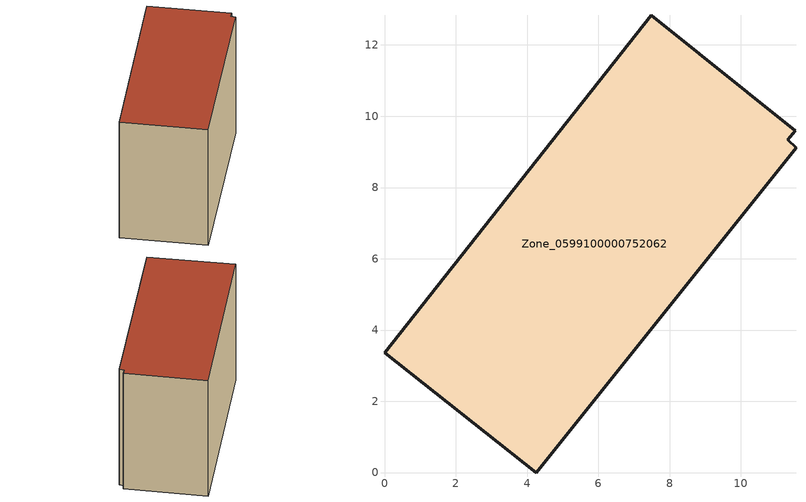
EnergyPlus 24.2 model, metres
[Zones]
Zone_0599100000752062
 floor ground (C_G): 11.53,9.6 11.31,9.34 11.55,9.11 4.26,0 0,3.37 7.48,12.83 z0.45
 wall outside (C_F): 11.53,9.6 7.48,12.83 0,3.37 4.26,0 11.55,9.11 11.31,9.34 11.53,9.6 z0.45:9.04
 roof outside (C_R): 11.31,9.34 11.53,9.6 7.48,12.83 0,3.37 4.26,0 11.55,9.11 z9.04
[BUILDING]
Pand.0599100000752062: North Axis=0; Terrain=City; Loads Convergence Tolerance Value=0.04; Temperature Convergence Tolerance Value=0.4; Solar Distribution=FullExterior; Maximum Number of Warmup Days=25; Minimum Number of Warmup Days=1
[Site:Location]
Rotterdam.The.Hague.AP_ZH_NLD Design_Conditions: Latitude=51.96; Longitude=4.45; Time Zone=1; Elevation=-4.5
[SITE:GROUNDTEMPERATURE:BUILDINGSURFACE]
18, 18, 18, 18, 18, 18, 18, 18, 18, 18, 18, 18
[MATERIAL] Thermal Absorptance=0.9; Solar Absorptance=0.7; Visible Absorptance=0.7
Name | Roughness | Thickness | Conductivity | Density | Specific Heat
G.TI.2006-2014 | MediumSmooth | 0.15 | 0.06 | 540 | 1210
F.TI.2006-2014 | Rough | 0.3 | 0.12 | 1920 | 840
R.TI.2006-2014 | MediumRough | 0.2 | 0.08 | 1500 | 1000
[CONSTRUCTION]
C_G: G.TI.2006-2014
C_F: F.TI.2006-2014
C_R: R.TI.2006-2014
[ZONE]
Zone_0599100000752062: Type=1; Multiplier=1; Ceiling Height=Autocalculate; Volume=Autocalculate; Floor Area=autocalculate; Part of Total Floor Area=Yes
[ZONEINFILTRATION:DESIGNFLOWRATE]
Infil_Zone_0599100000752062: Zone or ZoneList or Space or SpaceList=Zone_0599100000752062; Schedule=AlwaysOn; Design Flow Rate Calculation Method=Flow/Area; Flow Rate per Floor Area=0.0015; Constant Term Coefficient=1; Temperature Term Coefficient=0; Velocity Term Coefficient=0; Velocity Squared Term Coefficient=0
[HVACTEMPLATE:ZONE:IDEALLOADSAIRSYSTEM]
Zone_0599100000752062: Maximum Heating Supply Air Temperature=50; Minimum Cooling Supply Air Temperature=13; Maximum Heating Supply Air Humidity Ratio=0.0156; Minimum Cooling Supply Air Humidity Ratio=0.0077; Heating Limit=NoLimit; Cooling Limit=NoLimit; Dehumidification Control Type=ConstantSensibleHeatRatio; Cooling Sensible Heat Ratio=0.7; Dehumidification Setpoint=60; Humidification Control Type=None; Humidification Setpoint=30; Outdoor Air Method=None; Outdoor Air Flow Rate per Person=0.00944; Outdoor Air Flow Rate per Zone Floor Area=0; Outdoor Air Flow Rate per Zone=0; Demand Controlled Ventilation Type=None; Outdoor Air Economizer Type=NoEconomizer; Heat Recovery Type=None; Sensible Heat Recovery Effectiveness=0.7; Latent Heat Recovery Effectiveness=0.65
[ZONECONTROL:THERMOSTAT]
ThermostatControl_Zone_0599100000752062: Zone or ZoneList=Zone_0599100000752062; Control Type Schedule=DualSetpointControlType; Control 1=Thermostat_Zone_0599100000752062; Temperature Difference Between Cutout And Setpoint=0
[THERMOSTATSETPOINT:DUALSETPOINT]
Thermostat_Zone_0599100000752062: Heating Setpoint Temperature Schedule=HeatingSetpoint_Zone_0599100000752062; Cooling Setpoint Temperature Schedule=CoolingSetpoint_Zone_0599100000752062
[SCHEDULE:COMPACT]
HeatingSetpoint_Zone_0599100000752062: Through: 12/31, For: AllDays, Until: 24:00, 21
CoolingSetpoint_Zone_0599100000752062: Through: 12/31, For: AllDays, Until: 24:00, 24
DualSetpointControlType: Through: 12/31, For: AllDays, Until: 24:00, 4
AlwaysOn: Through: 12/31, For: AllDays, Until: 24:00, 1
